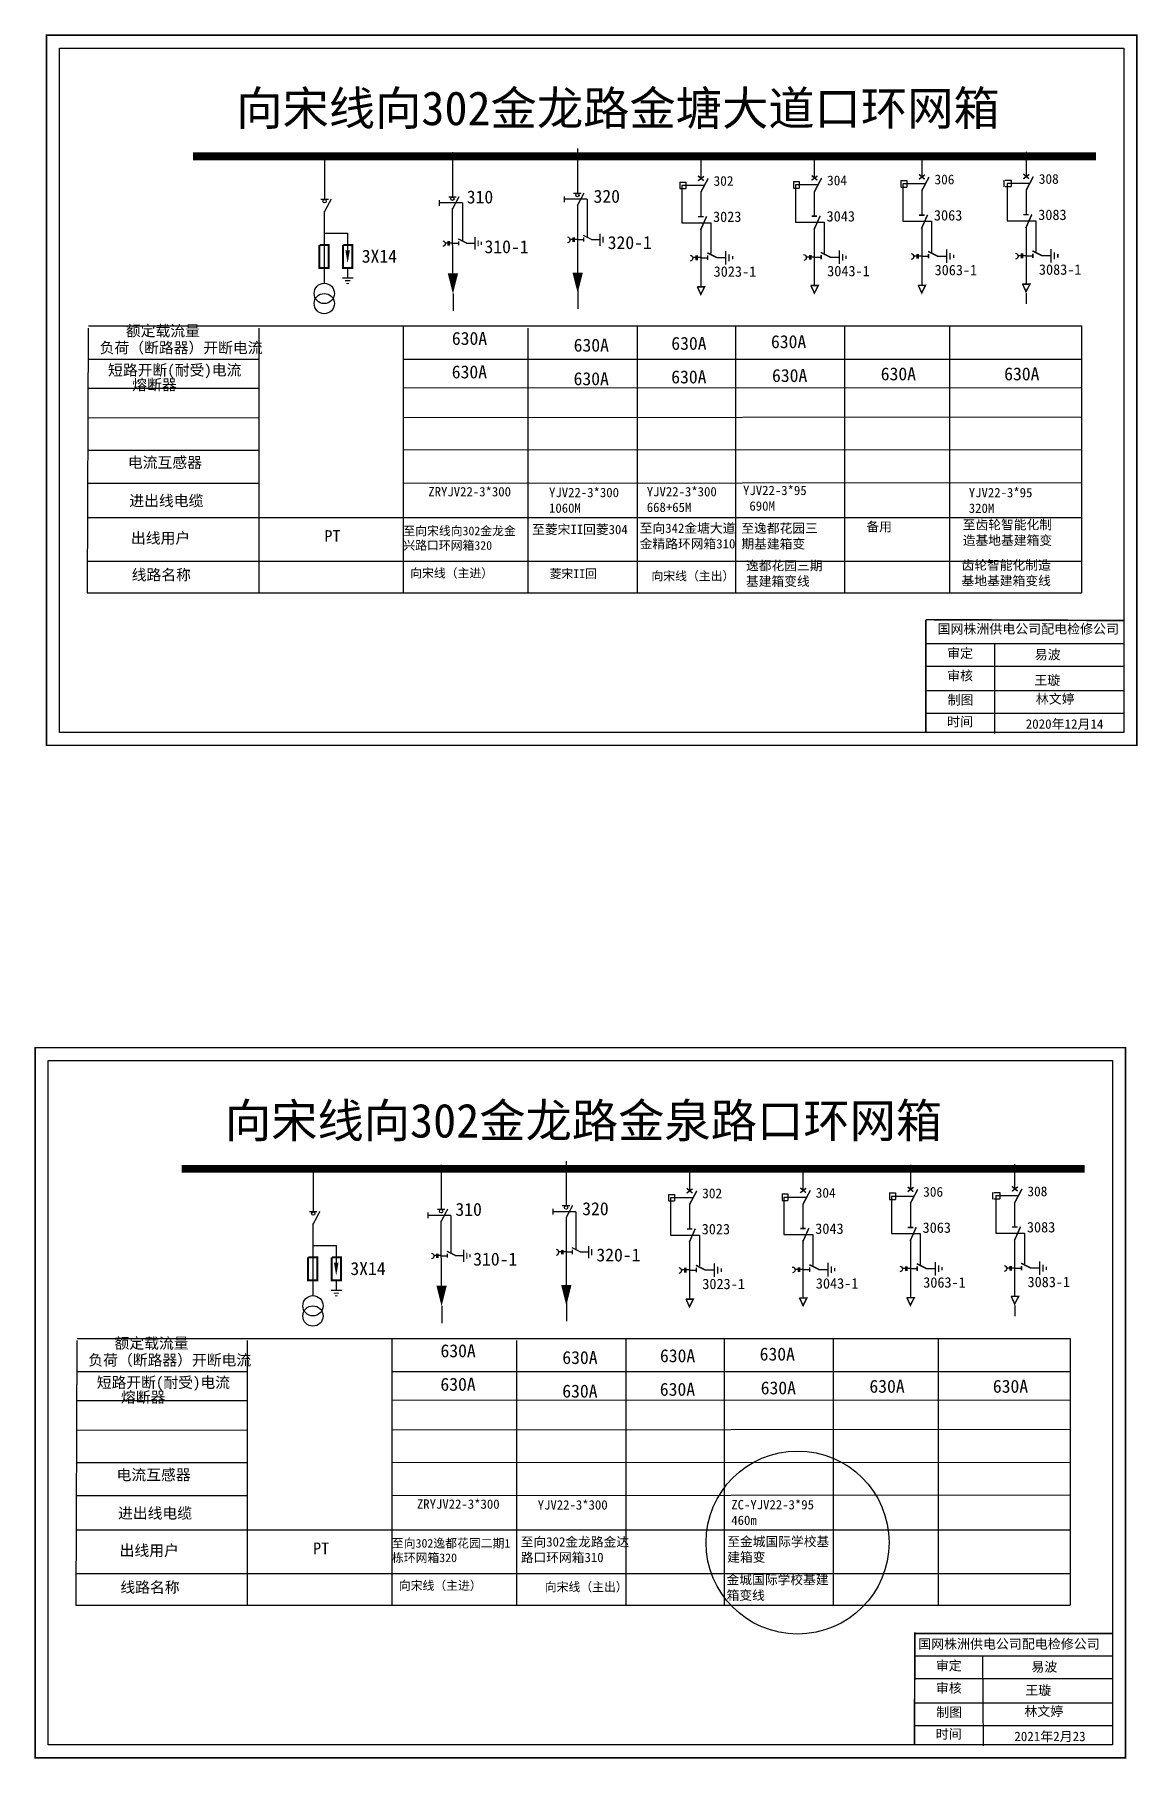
# Model space of a CAD drawing. Extents: x 1227 to 1916, y -706 to -78.
# Drawn here: x 1737.1 to 1915.2, y -368.6 to -90.3 of the extents above; entities that cross this region are included whole.
import ezdxf

# ---------------------------------------------------------------- set-up
doc = ezdxf.new("R2010")
doc.units = 0
doc.header["$LTSCALE"] = 5
doc.linetypes.add('ACAD_ISO02W100', pattern=[15, 12, -3])
doc.linetypes.add('CENTER', pattern=[50.8, 31.75, -6.35, 6.35, -6.35])
doc.layers.get('0').update_dxf_attribs({"linetype": 'CONTINUOUS'})
doc.layers.get('Defpoints').update_dxf_attribs({"linetype": 'CONTINUOUS'})
doc.layers.add('Layer2', color=1, linetype='CONTINUOUS')
doc.styles.add('宋体_txtstyle_0.00_0_0', font='')
doc.styles.add('宋体_txtstyle_1.58_0_0', font='', dxfattribs={"height": 1.578638})
doc.styles.add('宋体_txtstyle_1.68_0_0', font='', dxfattribs={"height": 1.683881})
doc.styles.add('宋体_txtstyle_1.75_0_0', font='', dxfattribs={"height": 1.754042})
doc.styles.add('宋体_txtstyle_1.88_0_0', font='', dxfattribs={"height": 1.884014})
doc.styles.add('宋体_txtstyle_2.09_0_0', font='', dxfattribs={"height": 2.093349})
doc.styles.get('宋体_txtstyle_0.00_0_0').set_extended_font_data('宋体')
doc.styles.get('宋体_txtstyle_1.58_0_0').set_extended_font_data('宋体')
doc.styles.get('宋体_txtstyle_1.68_0_0').set_extended_font_data('宋体')
doc.styles.get('宋体_txtstyle_1.75_0_0').set_extended_font_data('宋体')
doc.styles.get('宋体_txtstyle_1.88_0_0').set_extended_font_data('宋体')
doc.styles.get('宋体_txtstyle_2.09_0_0').set_extended_font_data('宋体')

# ---------------------------------------------------------------- blocks, each defined once
blk = doc.blocks.new('JD')
for points in [[(-2, 0.2), (-2, -0.2), (2, 0.2), (2, -0.2)], [(1, -1.2), (1, -0.8), (-1, -1.2), (-1, -0.8)], [(-0.5, -1.8), (-0.5, -2.2), (0.5, -1.8), (0.5, -2.2)]]:
    blk.add_trace(points)

msp = doc.modelspace()

# ---------------------------------------------------------------- linework, layer by layer
at = {"color": 1}
msp.add_circle((1860.32, -333.76), 14.78, dxfattribs=at)
at = {"layer": 'Defpoints', "color": 0}
for p, q in [((1783.92, -109.68), (1783.92, -116.85)), ((1804.57, -109.29), (1804.57, -116.46)), ((1824.75, -108.7), (1824.75, -115.87)), ((1844.69, -109.54), (1844.69, -113.54)), ((1863.02, -109.46), (1863.02, -113.46)), ((1880.37, -109.3), (1880.37, -113.3)), ((1897.22, -109.23), (1897.22, -113.23)), ((1841.32, -114.09), (1841.32, -115.14)), ((1841.32, -114.09), (1842.26, -114.09)), ((1842.26, -114.09), (1842.26, -115.14)), ((1859.65, -114.01), (1860.6, -114.01)), ((1859.65, -114.01), (1859.65, -115.06)), ((1860.6, -114.01), (1860.6, -115.06)), ((1877, -113.85), (1877, -114.9)), ((1877, -113.85), (1877.95, -113.85)), ((1877.95, -113.85), (1877.95, -114.9)), ((1893.65, -113.8), (1893.65, -114.85)), ((1893.85, -113.77), (1894.8, -113.77)), ((1894.8, -113.77), (1894.8, -114.83)), ((1841.32, -115.14), (1842.26, -115.14)), ((1844.69, -115.69), (1844.69, -119.61)), ((1859.65, -115.06), (1860.6, -115.06)), ((1863.02, -115.62), (1863.02, -119.53)), ((1877, -114.9), (1877.95, -114.9)), ((1880.37, -115.46), (1880.37, -119.37)), ((1893.85, -114.83), (1894.8, -114.83)), ((1897.22, -115.38), (1897.22, -119.29)), ((1783.83, -118.79), (1783.84, -130.5)), ((1804.54, -118.33), (1804.57, -130.29)), ((1824.79, -117.77), (1824.79, -128.95)), ((1783.82, -122.36), (1787.64, -122.36)), ((1787.64, -122.36), (1787.64, -125.14)), ((1844.69, -121.56), (1844.69, -131.01)), ((1863.02, -121.49), (1863.02, -130.86)), ((1880.37, -121.33), (1880.37, -130.77)), ((1897.22, -121.25), (1897.22, -130.63)), ((1804.57, -123.98), (1805.56, -123.98)), ((1806.85, -123.95), (1808.2, -123.95)), ((1824.03, -123.37), (1823.58, -123.37)), ((1824.03, -123.07), (1824.03, -123.73)), ((1824.23, -123.07), (1824.23, -123.73)), ((1824.75, -123.37), (1824.23, -123.37)), ((1824.75, -123.38), (1825.74, -123.38)), ((1825.68, -122.67), (1827.11, -123.38)), ((1825.74, -123.06), (1825.74, -123.71)), ((1827.03, -123.36), (1828.38, -123.36)), ((1844.69, -126.31), (1845.78, -126.31)), ((1847.21, -126.28), (1848.69, -126.28)), ((1863.02, -126.23), (1864.12, -126.23)), ((1865.54, -126.2), (1867.03, -126.2)), ((1880.37, -126.07), (1881.46, -126.07)), ((1882.89, -126.04), (1884.38, -126.04)), ((1897.22, -125.99), (1898.31, -125.99)), ((1899.74, -125.96), (1901.22, -125.96)), ((1787.64, -128.07), (1787.64, -129.51)), ((1824.81, -130.78), (1824.81, -134.56)), ((1804.7, -132.06), (1804.7, -134.86)), ((1745.72, -137.69), (1745.56, -180.39)), ((1745.76, -137.33), (1906.17, -137.33)), ((1773.28, -137.69), (1773.28, -180.39)), ((1796.63, -137.33), (1796.63, -180.39)), ((1816.76, -137.69), (1816.76, -180.39)), ((1834.4, -137.36), (1834.4, -180.39)), ((1850.28, -137.33), (1850.28, -180.39)), ((1867.91, -137.33), (1867.91, -180.39)), ((1884.87, -137.38), (1884.87, -180.44)), ((1906.17, -137.33), (1906.17, -180.39)), ((1745.72, -142.7), (1773.28, -142.7)), ((1745.72, -147.37), (1773.28, -147.35)), ((1745.72, -152.14), (1773.28, -152.11)), ((1745.72, -157.37), (1773.28, -157.36)), ((1745.72, -162.72), (1773.28, -162.71)), ((1745.72, -168.25), (1796.63, -168.25)), ((1745.72, -175.28), (1906.17, -175.28)), ((1802.74, -272.75), (1802.74, -279.92)), ((1822.92, -272.16), (1822.92, -279.33)), ((1878.54, -272.76), (1878.54, -276.76)), ((1895.38, -272.69), (1895.38, -276.68)), ((1782.09, -273.14), (1782.09, -280.31)), ((1842.85, -273), (1842.85, -277)), ((1861.19, -272.92), (1861.19, -276.92)), ((1839.48, -277.55), (1839.48, -278.6)), ((1839.48, -277.55), (1840.43, -277.55)), ((1840.43, -277.55), (1840.43, -278.6)), ((1857.82, -277.47), (1858.77, -277.47)), ((1857.82, -277.47), (1857.82, -278.52)), ((1858.77, -277.47), (1858.77, -278.52)), ((1875.17, -277.31), (1875.17, -278.36)), ((1875.17, -277.31), (1876.11, -277.31)), ((1875.17, -278.36), (1876.11, -278.36)), ((1876.11, -277.31), (1876.11, -278.36)), ((1891.81, -277.26), (1891.81, -278.31)), ((1892.02, -277.23), (1892.96, -277.23)), ((1892.02, -278.28), (1892.96, -278.28)), ((1892.96, -277.23), (1892.96, -278.28)), ((1839.48, -278.6), (1840.43, -278.6)), ((1842.85, -279.15), (1842.85, -283.06)), ((1857.82, -278.52), (1858.77, -278.52)), ((1861.19, -279.08), (1861.19, -282.99)), ((1878.54, -278.91), (1878.54, -282.83)), ((1895.38, -278.84), (1895.38, -282.75)), ((1782, -282.25), (1782.01, -293.96)), ((1802.71, -281.79), (1802.74, -293.75)), ((1822.96, -281.23), (1822.96, -292.41)), ((1781.99, -285.82), (1785.8, -285.82)), ((1785.8, -285.82), (1785.8, -288.6)), ((1822.2, -286.53), (1822.2, -287.18)), ((1822.4, -286.53), (1822.4, -287.18)), ((1823.85, -286.13), (1825.28, -286.84)), ((1823.91, -286.52), (1823.91, -287.17)), ((1842.85, -285.02), (1842.85, -294.47)), ((1861.19, -284.95), (1861.19, -294.32)), ((1878.54, -284.79), (1878.54, -294.23)), ((1895.38, -284.71), (1895.38, -294.09)), ((1802.74, -287.44), (1803.73, -287.44)), ((1805.02, -287.41), (1806.37, -287.41)), ((1822.2, -286.83), (1821.75, -286.83)), ((1822.92, -286.83), (1822.4, -286.83)), ((1822.92, -286.84), (1823.91, -286.84)), ((1825.2, -286.82), (1826.55, -286.82)), ((1895.38, -289.45), (1896.48, -289.45)), ((1897.9, -289.42), (1899.39, -289.42)), ((1785.8, -291.53), (1785.8, -292.97)), ((1842.85, -289.77), (1843.95, -289.77)), ((1845.37, -289.74), (1846.86, -289.74)), ((1861.19, -289.69), (1862.28, -289.69)), ((1863.71, -289.66), (1865.2, -289.66)), ((1878.54, -289.53), (1879.63, -289.53)), ((1881.06, -289.5), (1882.54, -289.5)), ((1822.97, -294.24), (1822.97, -298.02)), ((1802.87, -295.52), (1802.87, -298.32)), ((1743.89, -301.15), (1743.73, -343.85)), ((1743.93, -300.79), (1904.34, -300.79)), ((1771.44, -301.15), (1771.44, -343.85)), ((1794.8, -300.79), (1794.8, -343.85)), ((1814.93, -301.15), (1814.93, -343.85)), ((1832.57, -300.82), (1832.57, -343.85)), ((1848.45, -300.79), (1848.45, -343.85)), ((1866.08, -300.79), (1866.08, -343.85)), ((1883.04, -300.83), (1883.04, -343.9)), ((1904.34, -300.79), (1904.34, -343.85)), ((1743.89, -306.16), (1771.44, -306.16)), ((1743.89, -310.83), (1771.44, -310.81)), ((1743.89, -315.59), (1771.44, -315.57)), ((1743.89, -320.83), (1771.44, -320.82)), ((1743.89, -326.18), (1771.44, -326.17)), ((1743.89, -331.71), (1794.8, -331.71)), ((1743.89, -338.74), (1904.34, -338.74))]:
    msp.add_line(p, q, dxfattribs=at)
at = {"layer": 'Defpoints', "color": 0, "linetype": 'ACAD_ISO02W100'}
for p, q in [((1841.62, -114.64), (1841.62, -120.66)), ((1845.16, -114.64), (1841.62, -114.64)), ((1863.5, -114.56), (1859.96, -114.56)), ((1859.96, -114.56), (1859.96, -120.58)), ((1877.3, -114.4), (1877.3, -120.42)), ((1880.84, -114.4), (1877.3, -114.4)), ((1897.69, -114.32), (1894.15, -114.32)), ((1894.15, -114.32), (1894.15, -120.35)), ((1841.62, -120.66), (1846.29, -120.66)), ((1846.29, -120.66), (1846.29, -125.63)), ((1859.96, -120.58), (1864.63, -120.58)), ((1864.63, -120.58), (1864.63, -125.55)), ((1877.3, -120.42), (1881.97, -120.42)), ((1881.97, -120.42), (1881.97, -125.39)), ((1894.15, -120.35), (1898.82, -120.35)), ((1898.82, -120.35), (1898.82, -125.32)), ((1839.79, -278.1), (1839.79, -284.12)), ((1843.33, -278.1), (1839.79, -278.1)), ((1861.67, -278.02), (1858.12, -278.02)), ((1858.12, -278.02), (1858.12, -284.04)), ((1875.47, -277.86), (1875.47, -283.88)), ((1879.01, -277.86), (1875.47, -277.86)), ((1895.86, -277.78), (1892.32, -277.78)), ((1892.32, -277.78), (1892.32, -283.81)), ((1875.47, -283.88), (1880.14, -283.88)), ((1880.14, -283.88), (1880.14, -288.85)), ((1892.32, -283.81), (1896.99, -283.81)), ((1896.99, -283.81), (1896.99, -288.78)), ((1839.79, -284.12), (1844.46, -284.12)), ((1844.46, -284.12), (1844.46, -289.09)), ((1858.12, -284.04), (1862.8, -284.04)), ((1862.8, -284.04), (1862.8, -289.01))]:
    msp.add_line(p, q, dxfattribs=at)
at = {"layer": 'Defpoints', "color": 0, "linetype": 'CENTER'}
for p, q in [((1897.22, -132.05), (1897.22, -133.75)), ((1895.39, -295.51), (1895.39, -297.21))]:
    msp.add_line(p, q, dxfattribs=at)
at = {"layer": 'Defpoints', "color": 0, "ltscale": 1.433355}
for p, q in [((1796.63, -142.7), (1906.17, -142.7)), ((1796.63, -147.33), (1906.17, -147.25)), ((1796.63, -152.09), (1906.17, -151.98)), ((1796.63, -157.35), (1906.17, -157.3)), ((1796.63, -162.69), (1906.17, -162.62)), ((1796.63, -168.25), (1906.17, -168.25)), ((1794.8, -306.16), (1904.34, -306.16)), ((1794.8, -310.79), (1904.34, -310.71)), ((1794.8, -315.55), (1904.34, -315.44)), ((1794.8, -320.81), (1904.34, -320.76)), ((1794.8, -326.15), (1904.34, -326.08)), ((1794.8, -331.71), (1904.34, -331.71))]:
    msp.add_line(p, q, dxfattribs=at)
at = {"layer": 'Defpoints', "color": 0, "linetype": 'Continuous', "const_width": 0.256}
for points in [[(1739.02, -90.39), (1915.1, -90.39), (1915.1, -205.04), (1739.02, -205.04)], [(1737.19, -253.85), (1913.27, -253.85), (1913.27, -368.5), (1737.19, -368.5)]]:
    msp.add_lwpolyline(points, close=True, dxfattribs=at)
at = {"layer": 'Defpoints', "color": 0, "linetype": 'Continuous'}
for points in [[(1741.09, -92.46), (1913.03, -92.46), (1913.03, -202.97), (1741.09, -202.97)], [(1739.26, -255.92), (1911.2, -255.92), (1911.2, -366.43), (1739.26, -366.43)]]:
    msp.add_lwpolyline(points, close=True, dxfattribs=at)
at = {"layer": 'Defpoints', "color": 0}
for points, const_width in [([(1762.67, -109.95), (1908.51, -109.95)], 1.26), ([(1844.24, -113.89), (1845.2, -113.17)], 0.237), ([(1844.24, -113.1), (1845.17, -113.87)], 0.237), ([(1844.69, -115.75), (1845.87, -113.51)], 0.237), ([(1862.57, -113.82), (1863.53, -113.09)], 0.237), ([(1862.58, -113.03), (1863.51, -113.8)], 0.237), ([(1863.02, -115.68), (1864.21, -113.43)], 0.237), ([(1879.92, -113.65), (1880.88, -112.93)], 0.237), ([(1879.93, -112.86), (1880.85, -113.64)], 0.237), ([(1880.37, -115.52), (1881.55, -113.27)], 0.237), ([(1896.77, -113.58), (1897.73, -112.86)], 0.237), ([(1896.78, -112.79), (1897.7, -113.56)], 0.237), ([(1897.22, -115.44), (1898.4, -113.19)], 0.237), ([(1783.29, -116.88), (1784.56, -116.88)], 0.214), ([(1783.92, -118.86), (1785, -116.83)], 0.214), ([(1803.94, -116.49), (1805.21, -116.49)], 0.214), ([(1804.57, -118.47), (1805.64, -116.44)], 0.214), ([(1824.12, -115.9), (1825.38, -115.9)], 0.214), ([(1824.75, -117.88), (1825.82, -115.85)], 0.214), ([(1844.26, -119.67), (1845.14, -119.67)], 0.237), ([(1844.64, -121.85), (1845.63, -119.62)], 0.237), ([(1862.6, -119.59), (1863.48, -119.59)], 0.237), ([(1862.97, -121.78), (1863.97, -119.54)], 0.237), ([(1879.94, -119.43), (1880.82, -119.43)], 0.237), ([(1880.32, -121.61), (1881.32, -119.38)], 0.237), ([(1896.79, -119.35), (1897.67, -119.35)], 0.237), ([(1897.17, -121.54), (1898.16, -119.31)], 0.237), ([(1783.08, -124.26), (1783.08, -127.98), (1784.57, -127.98), (1784.57, -124.26), (1783.13, -124.26)], 0.314), ([(1786.89, -124.26), (1786.89, -127.98), (1788.38, -127.98), (1788.38, -124.26), (1786.94, -124.26)], 0.314), ([(1805.51, -123.26), (1806.94, -123.98)], 0.214), ([(1805.56, -123.65), (1805.56, -124.3)], 0.214), ([(1881.4, -125.28), (1882.98, -126.07)], 0.237), ([(1898.25, -125.2), (1899.83, -125.99)], 0.237), ([(1845.72, -125.52), (1847.3, -126.31)], 0.237), ([(1845.78, -125.94), (1845.78, -126.67)], 0.237), ([(1864.06, -125.44), (1865.63, -126.23)], 0.237), ([(1864.12, -125.87), (1864.12, -126.59)], 0.237), ([(1881.46, -125.71), (1881.46, -126.43)], 0.237), ([(1898.31, -125.63), (1898.31, -126.36)], 0.237), ([(1824.34, -129.6), (1825.3, -129.6), (1824.81, -130.57), (1824.35, -129.58)], 0.188), ([(1862.44, -130.8), (1863.65, -130.8), (1863.03, -132.02), (1862.46, -130.78)], 0.237), ([(1879.79, -130.77), (1880.99, -130.77), (1880.37, -131.99), (1879.8, -130.74)], 0.237), ([(1896.63, -130.57), (1897.84, -130.57), (1897.22, -131.79), (1896.65, -130.54)], 0.237), ([(1844.1, -131), (1845.31, -131), (1844.69, -132.22), (1844.12, -130.98)], 0.237), ([(1760.83, -273.41), (1906.67, -273.41)], 1.26), ([(1842.4, -277.35), (1843.37, -276.63)], 0.237), ([(1842.41, -276.56), (1843.34, -277.33)], 0.237), ([(1842.85, -279.21), (1844.04, -276.97)], 0.237), ([(1860.74, -277.28), (1861.7, -276.55)], 0.237), ([(1860.75, -276.49), (1861.68, -277.26)], 0.237), ([(1861.19, -279.14), (1862.38, -276.89)], 0.237), ([(1878.09, -277.11), (1879.05, -276.39)], 0.237), ([(1878.09, -276.32), (1879.02, -277.1)], 0.237), ([(1878.54, -278.98), (1879.72, -276.73)], 0.237), ([(1894.94, -276.25), (1895.87, -277.02)], 0.237), ([(1894.93, -277.04), (1895.9, -276.32)], 0.237), ([(1895.38, -278.9), (1896.57, -276.65)], 0.237), ([(1781.46, -280.34), (1782.72, -280.34)], 0.214), ([(1782.09, -282.32), (1783.16, -280.28)], 0.214), ([(1802.11, -279.95), (1803.37, -279.95)], 0.214), ([(1802.74, -281.93), (1803.81, -279.9)], 0.214), ([(1822.29, -279.36), (1823.55, -279.36)], 0.214), ([(1822.92, -281.34), (1823.99, -279.3)], 0.214), ([(1842.43, -283.13), (1843.31, -283.13)], 0.237), ([(1842.81, -285.31), (1843.8, -283.08)], 0.237), ([(1860.77, -283.05), (1861.64, -283.05)], 0.237), ([(1861.14, -285.24), (1862.14, -283)], 0.237), ([(1878.11, -282.89), (1878.99, -282.89)], 0.237), ([(1878.49, -285.07), (1879.48, -282.84)], 0.237), ([(1894.96, -282.81), (1895.84, -282.81)], 0.237), ([(1895.34, -285), (1896.33, -282.76)], 0.237), ([(1803.68, -286.72), (1805.1, -287.44)], 0.214), ([(1781.25, -287.72), (1781.25, -291.44), (1782.74, -291.44), (1782.74, -287.72), (1781.29, -287.72)], 0.314), ([(1785.06, -287.72), (1785.06, -291.44), (1786.55, -291.44), (1786.55, -287.72), (1785.11, -287.72)], 0.314), ([(1803.73, -287.11), (1803.73, -287.76)], 0.214), ([(1843.89, -288.98), (1845.46, -289.77)], 0.237), ([(1843.95, -289.4), (1843.95, -290.13)], 0.237), ([(1862.22, -288.9), (1863.8, -289.69)], 0.237), ([(1862.28, -289.33), (1862.28, -290.05)], 0.237), ([(1879.57, -288.74), (1881.15, -289.53)], 0.237), ([(1879.63, -289.16), (1879.63, -289.89)], 0.237), ([(1896.42, -288.66), (1898, -289.45)], 0.237), ([(1896.48, -289.09), (1896.48, -289.82)], 0.237), ([(1822.5, -293.06), (1823.46, -293.06), (1822.97, -294.03), (1822.52, -293.04)], 0.188), ([(1842.27, -294.46), (1843.48, -294.46), (1842.86, -295.68), (1842.29, -294.44)], 0.237), ([(1860.61, -294.26), (1861.81, -294.26), (1861.2, -295.48), (1860.62, -294.24)], 0.237), ([(1877.95, -294.23), (1879.16, -294.23), (1878.54, -295.45), (1877.97, -294.2)], 0.237), ([(1894.8, -294.02), (1896.01, -294.02), (1895.39, -295.25), (1894.82, -294)], 0.237)]:
    msp.add_lwpolyline(points, dxfattribs=dict(at, const_width=const_width))
for points in [[(1822.61, -116.44), (1822.61, -117.33)], [(1802.43, -117.03), (1802.43, -117.92)], [(1803.85, -123.96), (1803.4, -123.96)], [(1803.85, -123.66), (1803.85, -124.32)], [(1804.05, -123.66), (1804.05, -124.32)], [(1804.57, -123.96), (1804.05, -123.96)], [(1843.89, -126.29), (1843.39, -126.29)], [(1843.89, -125.96), (1843.89, -126.68)], [(1844.11, -125.96), (1844.11, -126.68)], [(1844.68, -126.29), (1844.11, -126.29)], [(1862.23, -126.22), (1861.73, -126.22)], [(1862.23, -125.89), (1862.23, -126.61)], [(1862.45, -125.89), (1862.45, -126.61)], [(1863.02, -126.22), (1862.45, -126.22)], [(1879.57, -126.06), (1879.07, -126.06)], [(1879.57, -125.73), (1879.57, -126.44)], [(1879.79, -125.73), (1879.79, -126.44)], [(1880.37, -126.06), (1879.79, -126.06)], [(1896.42, -125.98), (1895.92, -125.98)], [(1896.42, -125.65), (1896.42, -126.37)], [(1896.64, -125.65), (1896.64, -126.37)], [(1897.21, -125.98), (1896.64, -125.98)], [(1800.6, -280.49), (1800.6, -281.38)], [(1820.77, -279.89), (1820.77, -280.79)], [(1802.02, -287.42), (1801.57, -287.42)], [(1802.02, -287.12), (1802.02, -287.78)], [(1802.22, -287.12), (1802.22, -287.78)], [(1802.74, -287.42), (1802.22, -287.42)], [(1842.06, -289.42), (1842.06, -290.14)], [(1842.28, -289.42), (1842.28, -290.14)], [(1860.39, -289.35), (1860.39, -290.07)], [(1860.62, -289.35), (1860.62, -290.07)], [(1877.74, -289.18), (1877.74, -289.9)], [(1877.96, -289.18), (1877.96, -289.9)], [(1894.59, -289.44), (1894.09, -289.44)], [(1894.59, -289.11), (1894.59, -289.83)], [(1894.81, -289.11), (1894.81, -289.83)], [(1895.38, -289.44), (1894.81, -289.44)], [(1842.06, -289.75), (1841.56, -289.75)], [(1842.85, -289.75), (1842.28, -289.75)], [(1860.39, -289.68), (1859.9, -289.68)], [(1861.19, -289.68), (1860.62, -289.68)], [(1877.74, -289.52), (1877.24, -289.52)], [(1878.53, -289.52), (1877.96, -289.52)]]:
    msp.add_lwpolyline(points, dxfattribs=at)
at = {"layer": 'Defpoints', "color": 0, "ltscale": 2}
for points in [[(1826.34, -116.88), (1822.61, -116.88)], [(1826.34, -116.88), (1826.34, -123.02)], [(1806.17, -117.47), (1802.43, -117.47)], [(1806.17, -117.47), (1806.17, -123.61)], [(1804.33, -280.93), (1800.6, -280.93)], [(1804.33, -280.93), (1804.33, -287.07)], [(1824.51, -280.34), (1820.77, -280.34)], [(1824.51, -280.34), (1824.51, -286.48)]]:
    msp.add_lwpolyline(points, dxfattribs=at)
at = {"layer": 'Defpoints', "color": 0}
for points, format in [([(1787.64, -125.1, 0.733, 0, 0), (1787.64, -127.19, 0, 0, 0)], "xyseb"), ([(1803.02, -123.6, -0.877934), (1803.03, -124.47)], "xyb"), ([(1804.65, -128.83, 1.67, 0, 0), (1804.65, -132.15, 0, 0, 0)], "xyseb"), ([(1824.8, -128.72, 1.67, 0, 0), (1824.8, -132.04, 0, 0, 0)], "xyseb"), ([(1842.97, -125.89, -0.877934), (1842.98, -126.85)], "xyb"), ([(1861.3, -125.81, -0.877934), (1861.32, -126.77)], "xyb"), ([(1878.65, -125.65, -0.877934), (1878.67, -126.61)], "xyb"), ([(1895.5, -125.58, -0.877934), (1895.52, -126.53)], "xyb"), ([(1785.8, -288.56, 0.733, 0, 0), (1785.8, -290.65, 0, 0, 0)], "xyseb"), ([(1801.18, -287.06, -0.877934), (1801.2, -287.93)], "xyb"), ([(1841.13, -289.35, -0.877934), (1841.15, -290.31)], "xyb"), ([(1859.47, -289.27, -0.877934), (1859.49, -290.23)], "xyb"), ([(1876.82, -289.11, -0.877934), (1876.84, -290.07)], "xyb"), ([(1893.67, -289.04, -0.877934), (1893.68, -289.99)], "xyb"), ([(1802.82, -292.29, 1.67, 0, 0), (1802.82, -295.61, 0, 0, 0)], "xyseb"), ([(1822.97, -292.18, 1.67, 0, 0), (1822.97, -295.5, 0, 0, 0)], "xyseb")]:
    msp.add_lwpolyline(points, format=format, dxfattribs=at)
for centre, radius in [((1783.92, -117.18), 0.275), ((1804.57, -116.79), 0.275), ((1824.75, -116.2), 0.275), ((1783.87, -132.07), 1.64), ((1783.87, -133.72), 1.64), ((1782.09, -280.64), 0.275), ((1802.74, -280.25), 0.275), ((1822.92, -279.66), 0.275), ((1782.04, -295.53), 1.64), ((1782.04, -297.18), 1.64)]:
    msp.add_circle(centre, radius, dxfattribs=at)
for centre in [(1823.15, -123.44), (1821.31, -286.9)]:
    msp.add_arc(centre, 0.438, 278.5404, 83.6643, dxfattribs=at)
for points in [[(1828.3, -124.4), (1828.5, -124.4), (1828.3, -122.4), (1828.5, -122.4)], [(1808.12, -124.99), (1808.32, -124.99), (1808.12, -122.99), (1808.32, -122.99)], [(1808.82, -123.49), (1808.62, -123.49), (1808.82, -124.49), (1808.62, -124.49)], [(1809.12, -124.24), (1809.32, -124.24), (1809.12, -123.74), (1809.32, -123.74)], [(1829, -122.9), (1828.8, -122.9), (1829, -123.9), (1828.8, -123.9)], [(1806.29, -288.45), (1806.49, -288.45), (1806.29, -286.45), (1806.49, -286.45)], [(1826.46, -287.86), (1826.66, -287.86), (1826.46, -285.86), (1826.66, -285.86)], [(1827.16, -286.36), (1826.96, -286.36), (1827.16, -287.36), (1826.96, -287.36)], [(1806.99, -286.95), (1806.79, -286.95), (1806.99, -287.95), (1806.79, -287.95)], [(1807.29, -287.7), (1807.49, -287.7), (1807.29, -287.2), (1807.49, -287.2)]]:
    msp.add_trace(points, dxfattribs=at)
at = {"layer": 'Layer2', "color": 0}
for p, q in [((1745.56, -180.39), (1906.17, -180.39)), ((1743.73, -343.85), (1904.34, -343.85))]:
    msp.add_line(p, q, dxfattribs=at)
at = {"layer": 'Layer2', "color": 0, "linetype": 'Continuous'}
for p, q in [((1881.04, -188.6), (1912.97, -188.6)), ((1892.12, -188.6), (1892.12, -203.11)), ((1881.04, -192.24), (1912.97, -192.24)), ((1881.04, -196.2), (1912.97, -196.2)), ((1881.04, -199.84), (1912.97, -199.84)), ((1879.21, -348.42), (1911.13, -348.42)), ((1879.21, -352.06), (1911.13, -352.06)), ((1890.2, -352.13), (1890.29, -366.57)), ((1879.21, -355.7), (1911.13, -355.7)), ((1879.21, -359.66), (1911.13, -359.66)), ((1879.21, -363.3), (1911.13, -363.3))]:
    msp.add_line(p, q, dxfattribs=at)
at = {"layer": 'Layer2', "color": 0, "linetype": 'Continuous', "const_width": 0.256}
for points in [[(1881.04, -184.75), (1881.02, -203.05)], [(1881.04, -184.75), (1913.03, -184.89)], [(1879.27, -348.28), (1879.19, -366.51)], [(1879.27, -348.44), (1911.19, -348.44)]]:
    msp.add_lwpolyline(points, dxfattribs=at)

# ---------------------------------------------------------------- block references
at = {"layer": 'Defpoints', "color": 0, "xscale": 0.5525233207738438, "yscale": 0.5525233207738438, "zscale": 0.5525233207738323, "rotation": 90}
for p in [(1848.71, -126.32), (1867.05, -126.24), (1884.4, -126.08), (1901.25, -126.01), (1846.88, -289.78), (1865.22, -289.7), (1882.56, -289.54), (1899.41, -289.47)]:
    msp.add_blockref('JD', p, dxfattribs=at)
at = {"layer": 'Defpoints', "color": 0, "xscale": 0.4396033587543116, "yscale": 0.4396033568049234, "zscale": 0.4396033568831743}
for p in [(1787.66, -129.58), (1785.83, -293.04)]:
    msp.add_blockref('JD', p, dxfattribs=at)

# ---------------------------------------------------------------- texts
at = {"layer": 'Defpoints', "color": 0}
for s, height, style, p in [('302', 1.579, '宋体_txtstyle_1.58_0_0', (1846.75, -114.7)), ('304', 1.579, '宋体_txtstyle_1.58_0_0', (1865.08, -114.62)), ('306', 1.579, '宋体_txtstyle_1.58_0_0', (1882.43, -114.46)), ('308', 1.579, '宋体_txtstyle_1.58_0_0', (1899.28, -114.38)), ('310', 2.093, '宋体_txtstyle_2.09_0_0', (1806.88, -117.55)), ('320', 2.093, '宋体_txtstyle_2.09_0_0', (1827.36, -117.44)), ('3023', 1.684, '宋体_txtstyle_1.68_0_0', (1846.66, -120.53)), ('3043', 1.684, '宋体_txtstyle_1.68_0_0', (1865, -120.46)), ('3063', 1.684, '宋体_txtstyle_1.68_0_0', (1882.34, -120.3)), ('3083', 1.684, '宋体_txtstyle_1.68_0_0', (1899.19, -120.22)), ('3X14', 2.093, '宋体_txtstyle_2.09_0_0', (1789.92, -127.11)), ('310-1', 2.093, '宋体_txtstyle_2.09_0_0', (1809.75, -125.58)), ('320-1', 2.093, '宋体_txtstyle_2.09_0_0', (1829.65, -124.91)), ('3023-1', 1.684, '宋体_txtstyle_1.68_0_0', (1846.76, -129.38)), ('3043-1', 1.684, '宋体_txtstyle_1.68_0_0', (1865.1, -129.3)), ('3063-1', 1.684, '宋体_txtstyle_1.68_0_0', (1882.45, -129.14)), ('3083-1', 1.684, '宋体_txtstyle_1.68_0_0', (1899.3, -129.06)), ('额定载流量', 1.754, '宋体_txtstyle_1.75_0_0', (1751.82, -138.99)), ('630A', 2.093, '宋体_txtstyle_2.09_0_0', (1804.48, -140.38)), ('630A', 2.093, '宋体_txtstyle_2.09_0_0', (1839.92, -141.18)), ('630A', 2.093, '宋体_txtstyle_2.09_0_0', (1856.02, -140.91)), ('负荷（断路器）开断电流', 1.754, '宋体_txtstyle_1.75_0_0', (1747.58, -141.72)), ('630A', 2.093, '宋体_txtstyle_2.09_0_0', (1824.15, -141.47)), ('短路开断(耐受)电流', 1.754, '宋体_txtstyle_1.75_0_0', (1748.95, -145.33)), ('630A', 2.093, '宋体_txtstyle_2.09_0_0', (1804.46, -145.79)), ('630A', 2.093, '宋体_txtstyle_2.09_0_0', (1839.91, -146.6)), ('630A', 2.093, '宋体_txtstyle_2.09_0_0', (1856.19, -146.37)), ('630A', 2.093, '宋体_txtstyle_2.09_0_0', (1873.75, -146.11)), ('630A', 2.093, '宋体_txtstyle_2.09_0_0', (1893.69, -146.11)), ('熔断器', 1.754, '宋体_txtstyle_1.75_0_0', (1752.85, -147.7)), ('630A', 2.093, '宋体_txtstyle_2.09_0_0', (1824.14, -146.89)), ('电流互感器', 1.754, '宋体_txtstyle_1.75_0_0', (1752.15, -160.24)), ('进出线电缆', 1.754, '宋体_txtstyle_1.75_0_0', (1752.38, -166.43)), ('出线用户', 1.754, '宋体_txtstyle_1.75_0_0', (1752.64, -172.45)), ('302', 1.579, '宋体_txtstyle_1.58_0_0', (1844.91, -278.16)), ('304', 1.579, '宋体_txtstyle_1.58_0_0', (1863.25, -278.08)), ('306', 1.579, '宋体_txtstyle_1.58_0_0', (1880.6, -277.92)), ('308', 1.579, '宋体_txtstyle_1.58_0_0', (1897.44, -277.84)), ('310', 2.093, '宋体_txtstyle_2.09_0_0', (1805.05, -281.01)), ('320', 2.093, '宋体_txtstyle_2.09_0_0', (1825.53, -280.9)), ('3023', 1.684, '宋体_txtstyle_1.68_0_0', (1844.83, -283.99)), ('3043', 1.684, '宋体_txtstyle_1.68_0_0', (1863.17, -283.92)), ('3063', 1.684, '宋体_txtstyle_1.68_0_0', (1880.51, -283.75)), ('3083', 1.684, '宋体_txtstyle_1.68_0_0', (1897.36, -283.68)), ('320-1', 2.093, '宋体_txtstyle_2.09_0_0', (1827.82, -288.37)), ('3X14', 2.093, '宋体_txtstyle_2.09_0_0', (1788.08, -290.57)), ('310-1', 2.093, '宋体_txtstyle_2.09_0_0', (1807.92, -289.04)), ('3023-1', 1.684, '宋体_txtstyle_1.68_0_0', (1844.93, -292.84)), ('3043-1', 1.684, '宋体_txtstyle_1.68_0_0', (1863.27, -292.76)), ('3063-1', 1.684, '宋体_txtstyle_1.68_0_0', (1880.61, -292.6)), ('3083-1', 1.684, '宋体_txtstyle_1.68_0_0', (1897.46, -292.52)), ('额定载流量', 1.754, '宋体_txtstyle_1.75_0_0', (1749.99, -302.45)), ('负荷（断路器）开断电流', 1.754, '宋体_txtstyle_1.75_0_0', (1745.75, -305.17)), ('630A', 2.093, '宋体_txtstyle_2.09_0_0', (1802.64, -303.84)), ('630A', 2.093, '宋体_txtstyle_2.09_0_0', (1822.32, -304.93)), ('630A', 2.093, '宋体_txtstyle_2.09_0_0', (1838.09, -304.64)), ('630A', 2.093, '宋体_txtstyle_2.09_0_0', (1854.19, -304.37)), ('短路开断(耐受)电流', 1.754, '宋体_txtstyle_1.75_0_0', (1747.12, -308.79)), ('630A', 2.093, '宋体_txtstyle_2.09_0_0', (1802.63, -309.25)), ('630A', 2.093, '宋体_txtstyle_2.09_0_0', (1822.31, -310.35)), ('630A', 2.093, '宋体_txtstyle_2.09_0_0', (1838.07, -310.06)), ('630A', 2.093, '宋体_txtstyle_2.09_0_0', (1854.36, -309.83)), ('630A', 2.093, '宋体_txtstyle_2.09_0_0', (1871.92, -309.57)), ('630A', 2.093, '宋体_txtstyle_2.09_0_0', (1891.86, -309.57)), ('熔断器', 1.754, '宋体_txtstyle_1.75_0_0', (1751.02, -311.16)), ('电流互感器', 1.754, '宋体_txtstyle_1.75_0_0', (1750.32, -323.7)), ('进出线电缆', 1.754, '宋体_txtstyle_1.75_0_0', (1750.55, -329.89)), ('出线用户', 1.754, '宋体_txtstyle_1.75_0_0', (1750.81, -335.91))]:
    msp.add_text(s, height=height, dxfattribs=dict(at, style=style)).set_placement(p)
at = {"layer": 'Defpoints', "color": 7, "style": '宋体_txtstyle_1.88_0_0'}
for p in [(1783.91, -172.18), (1782.08, -335.64)]:
    msp.add_text('PT', height=1.884, dxfattribs=at).set_placement(p)
at = {"layer": 'Defpoints', "color": 7, "lineweight": -2, "char_height": 5.4814, "width": 135.4532, "attachment_point": 1, "style": '宋体_txtstyle_0.00_0_0'}
for s, insert in [('{\\fSimSun|b0|i0|c134|p2;向宋线向}302{\\fSimSun|b0|i0|c134|p2;金龙路金塘大道口环网箱}', (1769.64, -99.43)), ('{\\fSimSun|b0|i0|c134|p2;向宋线向}302{\\fSimSun|b0|i0|c134|p2;金龙路金泉路口环网箱}', (1767.81, -262.89))]:
    msp.add_mtext(s, dxfattribs=dict(at, insert=insert))
at = {"layer": 'Defpoints', "color": 7, "linetype": 'Continuous', "lineweight": -2, "attachment_point": 1, "style": '宋体_txtstyle_0.00_0_0'}
for s, insert, char_height, width in [('{\\fSimSun|b0|i0|c134|p2;ZRYJV22-3*300}', (1800.67, -163.33), 1.5106, 17.7969), ('{\\fSimSun|b0|i0|c134|p2;YJV22-3*300\\P1060M}', (1820.17, -163.46), 1.5106, 17.7969), ('{\\fSimSun|b0|i0|c134|p2;YJV22-3*300\\P668+65M}', (1835.96, -163.33), 1.5106, 17.7969), ('{\\fSimSun|b0|i0|c134|p2;YJV22-3*95\\P 690M}', (1851.51, -163.12), 1.5106, 17.7969), ('{\\fSimSun|b0|i0|c134|p2;YJV22-3*95\\P320M}', (1887.97, -163.48), 1.5106, 17.7969), ('{\\fSimSun|b0|i0|c134|p2;至菱宋II回菱304}', (1817.44, -169.43), 1.5106, 17.7969), ('{\\fSimSun|b0|i0|c134|p2;至向342金塘大道金精路环网箱310}', (1834.82, -169.22), 1.5106, 17.0224), ('{\\fSimSun|b0|i0|c134|p2;至逸都花园三期基建箱变}', (1851.24, -169.23), 1.5106, 13.6541), ('{\\fSimSun|b0|i0|c134|p2;备用}', (1871.43, -168.98), 1.5106, 13.6541), ('{\\fSimSun|b0|i0|c134|p2;至齿轮智能化制造基地基建箱变}', (1887, -168.66), 1.5106, 15.7053), ('{\\fSimSun|b0|i0|c134|p2;逸都花园三期基建箱变线}', (1851.98, -175.27), 1.5106, 13.6541), ('{\\fSimSun|b0|i0|c134|p2;齿轮智能化制造基地基建箱变线}', (1886.8, -175.18), 1.5106, 15.7053), ('{\\fSimSun|b0|i0|c134|p2;ZRYJV22-3*300}', (1798.83, -326.79), 1.5106, 17.7969), ('{\\fSimSun|b0|i0|c134|p2;YJV22-3*300}', (1818.34, -326.92), 1.5106, 17.7969), ('ZC-YJV22-3*95\\P460m', (1849.61, -326.89), 1.5106, 17.7969), ('{\\fSimSun|b0|i0|c134|p2;至向302逸都花园二期1栋环网箱320}', (1794.79, -333.18), 1.4032, 19.1419), ('{\\fSimSun|b0|i0|c134|p2;至向302金龙路金达路口环网箱310}', (1815.6, -332.89), 1.5106, 17.7969), ('至金城国际学校基建箱变', (1848.95, -332.84), 1.5106, 17.7969), ('金城国际学校基建箱变线', (1848.85, -338.99), 1.5106, 17.7969)]:
    msp.add_mtext(s, dxfattribs=dict(at, insert=insert, char_height=char_height, width=width))
at = {"layer": 'Defpoints', "color": 7, "linetype": 'Continuous', "lineweight": -2, "true_color": 0xffffff, "insert": (1796.63, -169.72), "char_height": 1.4032, "width": 19.1419, "attachment_point": 1, "style": '宋体_txtstyle_0.00_0_0'}
msp.add_mtext('{\\fSimSun|b0|i0|c134|p2;至向宋线向302金龙金兴路口环网箱320}', dxfattribs=at)
at = {"layer": 'Layer2', "color": 0, "style": '宋体_txtstyle_1.75_0_0'}
for p in [(1752.76, -178.39), (1750.93, -341.85)]:
    msp.add_text('线路名称', height=1.754, dxfattribs=at).set_placement(p)
at = {"layer": 'Layer2', "color": 0, "linetype": 'Continuous', "lineweight": -2, "attachment_point": 1, "style": '宋体_txtstyle_0.00_0_0'}
for s, insert, char_height, width in [('{\\fSimSun|b0|i0|c134|p2;向宋线（主进）}', (1797.74, -176.54), 1.4032, 15.3556), ('{\\fSimSun|b0|i0|c134|p2;菱宋II回}', (1820.27, -176.64), 1.4032, 15.3556), ('{\\fSimSun|b0|i0|c134|p2;向宋线（主出）}', (1836.71, -177.01), 1.4032, 15.3556), ('{\\fSimSun|b0|i0|c134|p2;国网株洲供电公司配电检修公司}', (1882.91, -185.47), 1.5357, 41.9849), ('\\f\uffbfﾬￌﾣﾤ_GB2312|b0|i0|c134|p49;审定', (1884.47, -189.4), 1.5357, 12.0099), ('\\f\uffbfﾬￌﾣﾤ_GB2312|b0|i0|c134|p49;审核', (1884.47, -193.02), 1.5357, 12.0099), ('\\f\uffbfﾬￌﾣﾤ_GB2312|b0|i0|c134|p49;制图', (1884.55, -196.92), 1.5357, 12.0099), ('{\\fSimSun|b0|i0|c134|p2;林文婷}', (1898.79, -196.77), 1.5357, 12.0099), ('\\f\uffbfﾬￌﾣﾤ_GB2312|b0|i0|c134|p49;时间', (1884.47, -200.44), 1.5357, 12.0099), ('{\\fSimSun|b0|i0|c134|p2;向宋线（主进）}', (1795.9, -340), 1.4032, 15.3556), ('{\\fSimSun|b0|i0|c134|p2;向宋线（主出）}', (1819.48, -340.23), 1.4032, 15.3556), ('{\\fSimSun|b0|i0|c134|p2;国网株洲供电公司配电检修公司}', (1879.79, -349.36), 1.5357, 41.9849), ('\\f\uffbfﾬￌﾣﾤ_GB2312|b0|i0|c134|p49;审定', (1882.64, -352.86), 1.5357, 12.0099), ('{\\fSimSun|b0|i0|c134|p2;易波}', (1898.08, -353.06), 1.5357, 12.0099), ('\\f\uffbfﾬￌﾣﾤ_GB2312|b0|i0|c134|p49;审核', (1882.64, -356.48), 1.5357, 12.0099), ('王璇', (1897.09, -356.83), 1.536, 12.0099), ('\\f\uffbfﾬￌﾣﾤ_GB2312|b0|i0|c134|p49;制图', (1882.72, -360.38), 1.5357, 12.0099), ('{\\fSimSun|b0|i0|c134|p2;林文婷}', (1896.95, -360.23), 1.5357, 12.0099), ('\\f\uffbfﾬￌﾣﾤ_GB2312|b0|i0|c134|p49;时间', (1882.64, -363.9), 1.5357, 12.0099)]:
    msp.add_mtext(s, dxfattribs=dict(at, insert=insert, char_height=char_height, width=width))
at = {"layer": 'Layer2', "color": 7, "linetype": 'Continuous', "lineweight": -2, "true_color": 0xffffff, "char_height": 1.5357, "attachment_point": 1, "style": '宋体_txtstyle_0.00_0_0'}
for s, insert, width in [('{\\fSimSun|b0|i0|c134|p2;易波}', (1898.62, -189.63), 12.0099), ('{\\fSimSun|b0|i0|c134|p2;王璇}', (1898.55, -193.75), 12.0099), ('{\\fNSimSun|b0|i0|c134|p49;2020年12月14}', (1897.17, -200.83), 16.2822)]:
    msp.add_mtext(s, dxfattribs=dict(at, insert=insert, width=width))
at = {"layer": 'Layer2', "color": 7, "linetype": 'Continuous', "lineweight": -2, "insert": (1895.33, -364.29), "char_height": 1.536, "width": 16.2822, "attachment_point": 1, "style": '宋体_txtstyle_0.00_0_0'}
msp.add_mtext('2021年2月23', dxfattribs=at)

doc.saveas('drawing.dxf')
